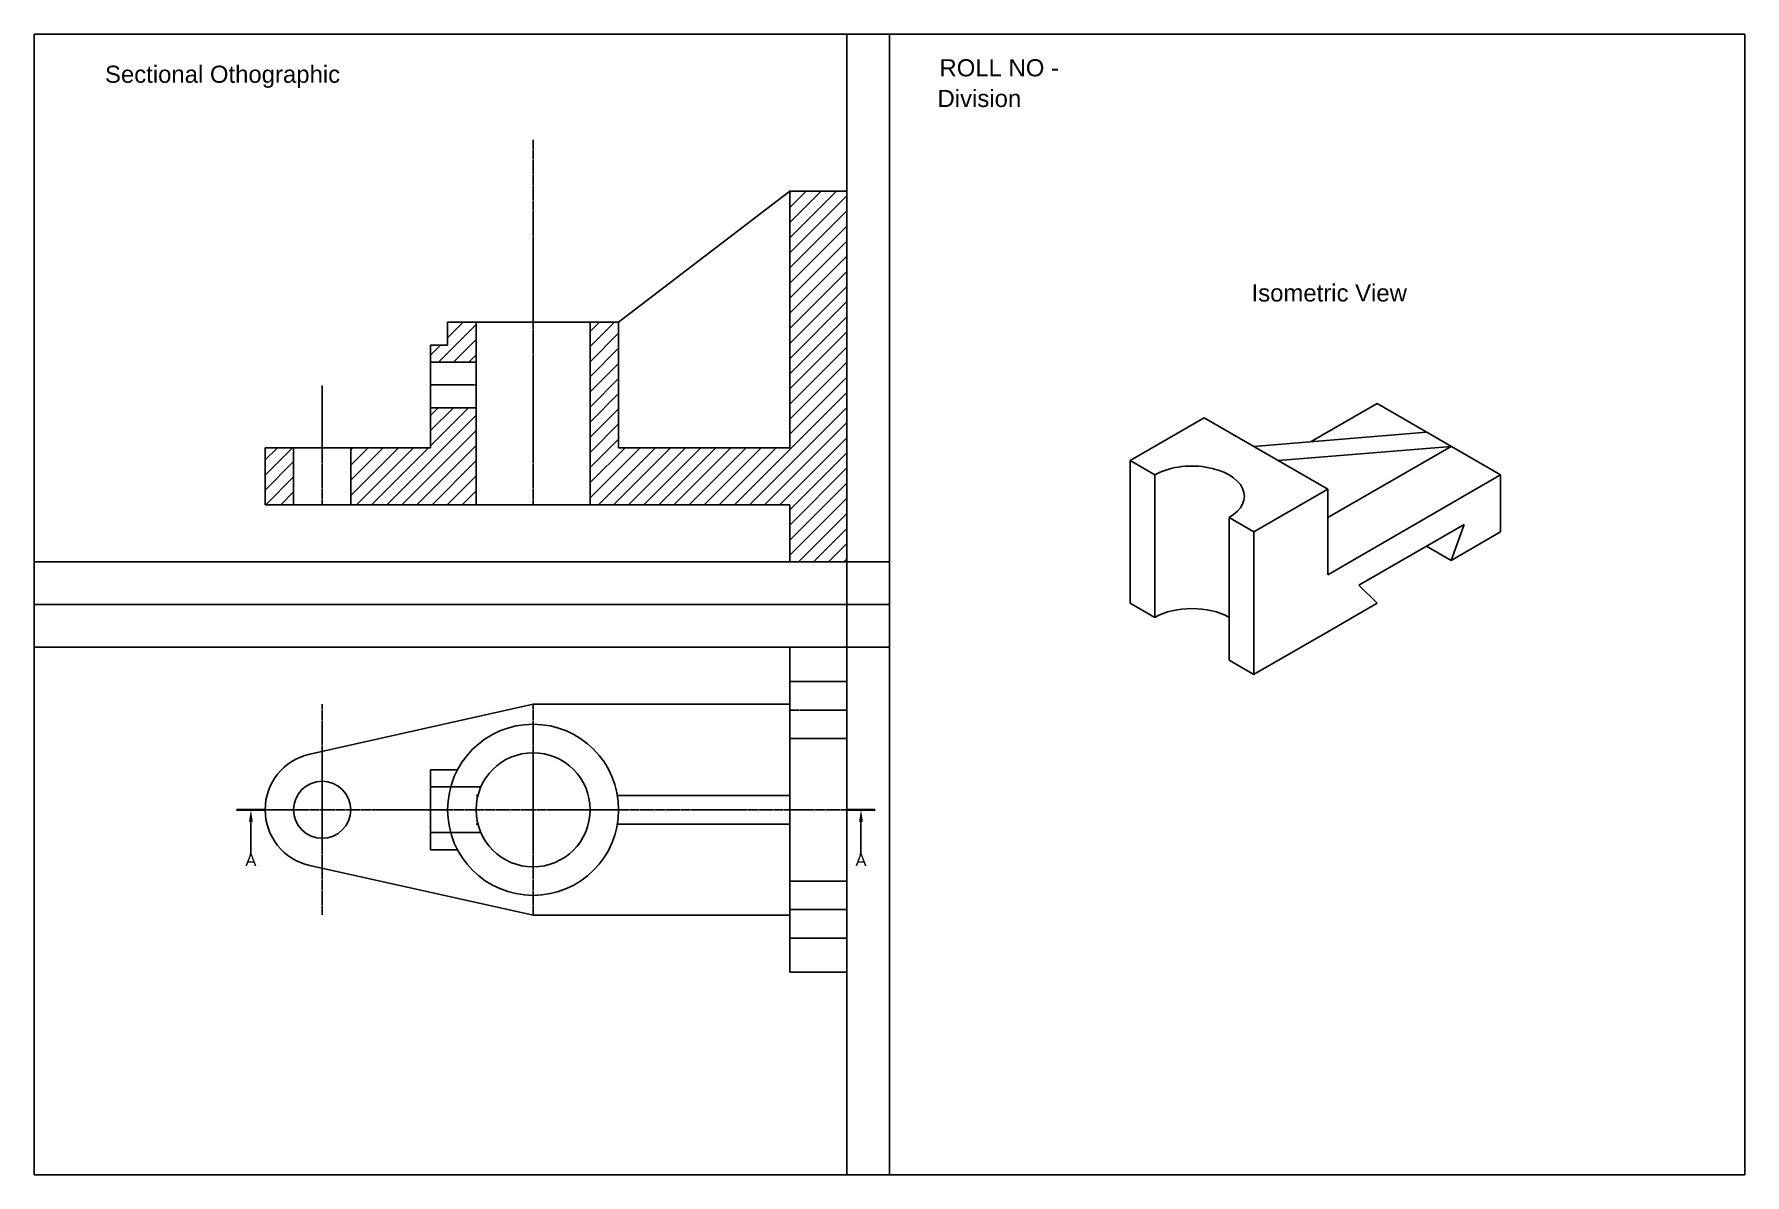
# Model space of a CAD drawing. Header units: inches. Extents: x 0 to 600, y 0 to 400.
import ezdxf
from ezdxf import colors
from ezdxf.entities.mleader import LeaderData, LeaderLine
from ezdxf.math import Vec2, Vec3

# ---------------------------------------------------------------- set-up
doc = ezdxf.new("R2010")
doc.units = ezdxf.units.IN
doc.header["$MEASUREMENT"] = 0
doc.linetypes.add('CENTER2', pattern=[1.125, 0.75, -0.125, 0.125, -0.125])
doc.linetypes.add('HIDDEN2', pattern=[0.1875, 0.125, -0.0625])
for name, color, linetype in [('Centre Line', 150, 'CENTER2'), ('Construction', 253, 'Continuous'), ('Hidden', 254, 'HIDDEN2')]:
    doc.layers.add(name, color=color, linetype=linetype)
doc.styles.get("Standard").update_dxf_attribs({"font": 'arial.ttf'})

msp = doc.modelspace()

# ---------------------------------------------------------------- hatches: boundary and pattern name
h = msp.add_hatch()
h.set_pattern_fill('ANSI31', color=256, scale=30)
h.paths.add_polyline_path([(91, 255), (81, 255), (81, 235), (91, 235)])
h.paths.add_polyline_path([(155, 235), (155, 269), (139, 269), (139, 255), (111, 255), (111, 235)])
h.paths.add_polyline_path([(145, 291), (139, 291), (139, 285), (155, 285), (155, 299), (145, 299)])
h.paths.add_polyline_path([(195, 235), (265, 235), (265, 215), (285, 215), (285, 345), (265, 345), (265, 255), (205, 255), (205, 299), (195, 299)])

# ---------------------------------------------------------------- linework, layer by layer
for p, q in [((300, 400), (300, 0)), ((205, 299), (265, 345)), ((285, 345), (265, 345)), ((265, 345), (265, 255)), ((285, 215), (285, 345)), ((195, 299), (145, 299)), ((145, 291), (145, 299)), ((155, 235), (155, 299)), ((195, 235), (195, 299)), ((205, 299), (195, 299)), ((195, 299), (195, 299)), ((205, 255), (205, 299)), ((139, 277), (139, 291)), ((139, 291), (145, 291)), ((139, 285), (155, 285)), ((139, 255), (139, 277)), ((471.05, 270.46), (447.96, 257.13)), ((514.36, 245.46), (471.05, 270.46)), ((139, 269), (155, 269)), ((384.45, 250.46), (410.43, 265.46)), ((410.43, 265.46), (453.73, 240.46)), ((427.75, 255.46), (488.37, 260.46)), ((81, 235), (81, 255)), ((81, 255), (139, 255)), ((91, 235), (91, 255)), ((111, 235), (111, 255)), ((205, 255), (265, 255)), ((436.41, 250.46), (497.03, 255.46)), ((497.03, 255.46), (453.73, 230.46)), ((384.45, 200.46), (384.45, 250.46)), ((384.45, 250.46), (393.11, 245.46)), ((393.11, 245.46), (393.11, 195.46)), ((453.73, 240.46), (427.75, 225.46)), ((453.73, 240.46), (427.75, 225.46)), ((514.36, 245.46), (453.73, 210.46)), ((453.73, 210.46), (453.73, 240.46)), ((514.36, 225.46), (514.36, 245.46)), ((101, 235), (81, 235)), ((175, 235), (101, 235)), ((265, 235), (175, 235)), ((265, 235), (265, 215)), ((265, 215), (265, 235)), ((419.09, 230.46), (427.75, 225.46)), ((419.09, 230.46), (427.75, 225.46)), ((419.09, 230.46), (419.09, 180.46)), ((464.68, 206.78), (501.55, 228.07)), ((497, 215.44), (501.55, 228.07)), ((427.75, 225.46), (427.75, 175.46)), ((497, 215.44), (514.36, 225.46)), ((497, 215.44), (488.34, 220.44)), ((285, 215), (265, 215)), ((471.02, 200.44), (464.68, 206.78)), ((300, 200), (0, 200)), ((300, 0), (300, 200)), ((384.45, 200.46), (384.26, 200.35)), ((393.11, 195.46), (384.45, 200.46)), ((453.7, 190.44), (471.02, 200.44)), ((427.72, 175.44), (453.7, 190.44)), ((265, 71), (265, 185)), ((265, 185), (285, 185)), ((285, 185), (285, 71)), ((427.75, 175.46), (419.09, 180.46)), ((175, 165), (96.65, 147.52)), ((265, 165), (175, 165)), ((139, 128), (139, 142)), ((139, 142), (148.47, 142)), ((204.58, 133), (265, 133)), ((139, 128), (139, 114)), ((204.58, 123), (265, 123)), ((139, 114), (148.47, 114)), ((175, 91), (96.65, 108.48)), ((265, 91), (175, 91)), ((285, 93), (265, 93)), ((285, 71), (265, 71))]:
    msp.add_line(p, q)
at = {"lineweight": 35}
for p, q in [((81, 128), (71, 128)), ((285, 128), (295, 128))]:
    msp.add_line(p, q, dxfattribs=at)
msp.add_lwpolyline([(0, 0), (600, 0), (600, 400), (0, 400)], close=True)
for centre, radius in [((175, 128), 30), ((175, 128), 20), ((101, 128), 10)]:
    msp.add_circle(centre, radius)
msp.add_arc((101, 128), 20, 102.57596, 257.42404)
for centre, start_param in [((406.1, 237.96), 2.356194), ((406.1, 187.98), 3.926991)]:
    msp.add_ellipse(centre, major_axis=(-18.37, 0), ratio=0.57735, start_param=start_param, end_param=5.497787)
at = {"layer": 'Centre Line'}
for p, q in [((175, 299), (175, 363)), ((175, 235), (175, 299)), ((101, 235), (101, 276.76)), ((139, 277), (155, 277)), ((101, 165), (101, 91)), ((175, 165), (175, 91)), ((265, 163), (285, 163)), ((155, 133), (155.64, 133)), ((101, 128), (81, 128)), ((155, 128), (101, 128)), ((155, 128), (265, 128)), ((285, 128), (265, 128)), ((155, 123), (155.64, 123))]:
    msp.add_line(p, q, dxfattribs=at)
at = {"layer": 'Construction'}
for p, q in [((285, 400), (285, 0)), ((300, 215), (0, 215)), ((300, 185), (0, 185))]:
    msp.add_line(p, q, dxfattribs=at)
at = {"layer": 'Hidden'}
for p, q in [((265, 173), (285, 173)), ((265, 153), (285, 153)), ((156.67, 136), (139, 136)), ((156.67, 120), (139, 120)), ((285, 103), (265, 103)), ((285, 83), (265, 83))]:
    msp.add_line(p, q, dxfattribs=at)

# ---------------------------------------------------------------- texts
for s, p in [('ROLL NO -  ', (317.53, 385.22)), ('Sectional Othographic', (24.83, 382.97)), ('Division ', (316.85, 374.48)), ('Isometric View', (427, 306.27))]:
    msp.add_text(s, height=6).set_placement(p)

# ---------------------------------------------------------------- leaders
ml = msp.add_multileader_mtext('Standard')
ml.set_content('A', color=256)
ml.set_leader_properties()
ml.build(insert=Vec2(0, 0))
ml.multileader.update_dxf_attribs({"text_attachment_direction": 1, "dogleg_length": 0.36, "arrow_head_size": 4.18})
ctx = ml.context
ctx.base_point, ctx.char_height, ctx.arrow_head_size, ctx.landing_gap_size, ctx.plane_origin = Vec3(76, 108.29), 4.18, 4.18, 0, Vec3(76, 128)
ctx.text_align_type = 1
notes = []
notes.append((ctx, [(0, (1, 1, 0), (76, 112.47), (-1, 0), 0.36, [(0, [(76, 128)], 0, [])])]))
ctx.mtext.insert, ctx.mtext.alignment, ctx.mtext.flow_direction = Vec3(76, 112.47), 2, 5
ml = msp.add_multileader_mtext('Standard')
ml.set_content('A', color=256)
ml.set_leader_properties()
ml.build(insert=Vec2(0, 0))
ml.multileader.update_dxf_attribs({"text_attachment_direction": 1, "dogleg_length": 0.36, "arrow_head_size": 4.18})
ctx = ml.context
ctx.base_point, ctx.char_height, ctx.arrow_head_size, ctx.landing_gap_size, ctx.plane_origin = Vec3(290, 108.29), 4.18, 4.18, 0, Vec3(290, 128)
ctx.text_align_type = 1
notes.append((ctx, [(0, (1, 1, 0), (290, 112.47), (-1, 0), 0.36, [(0, [(290, 128)], 0, [])])]))
ctx.mtext.insert, ctx.mtext.alignment, ctx.mtext.flow_direction = Vec3(290, 112.47), 2, 5
for ctx, leaders in notes:
    for number, flags, end, landing, length, lines in leaders:
        leader = LeaderData()
        leader.index, (leader.has_last_leader_line, leader.has_dogleg_vector, leader.attachment_direction) = number, flags
        leader.last_leader_point, leader.dogleg_vector, leader.dogleg_length = Vec3(end), Vec3(landing), length
        for number, points, colour, breaks in lines:
            line = LeaderLine()
            line.index, line.vertices, line.color, line.breaks = number, Vec3.list(points), colors.encode_raw_color(colour), breaks
            leader.lines.append(line)
        ctx.leaders.append(leader)

doc.saveas('drawing.dxf')
